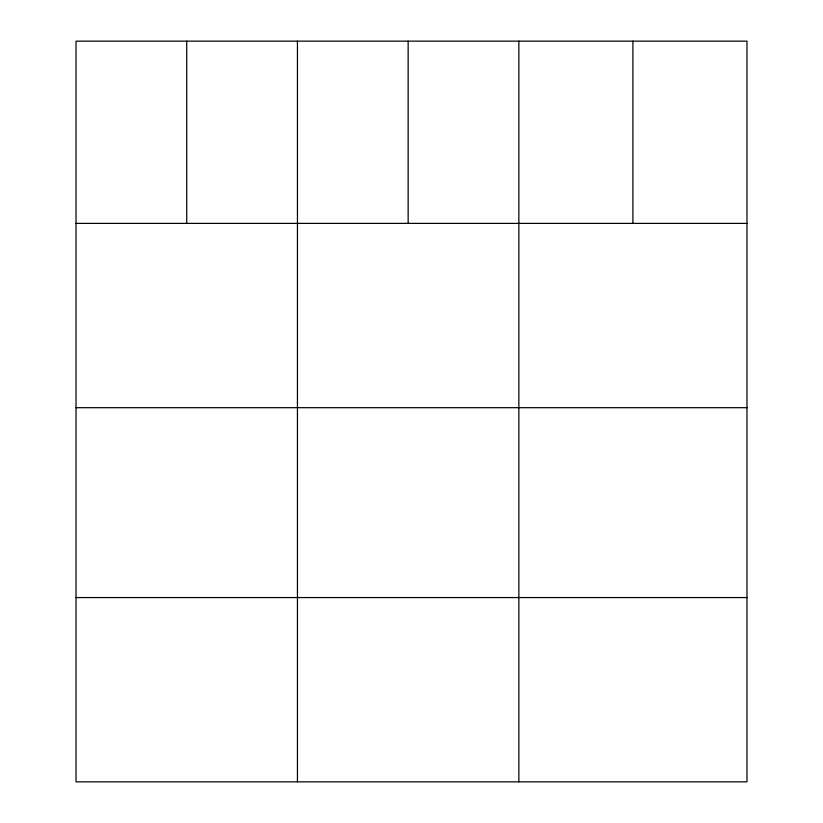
<?xml version="1.0" encoding="UTF-8"?>
<svg xmlns="http://www.w3.org/2000/svg" width="823" height="823" viewBox="0 0 823 823"><rect width="100%" height="100%" fill="white"/><g stroke="black" fill="none" stroke-linecap="round" stroke-linejoin="round"><path stroke-width="1.23" d="M746.975 223.393L746.975 781.85L76.025 781.85L76.025 41.15L746.975 41.15L746.975 223.393L76.025 223.393M76.025 407.683L746.975 407.683M76.025 597.56L746.975 597.56M632.908 41.15L632.908 223.393M518.85 41.15L518.85 781.85M408.146 41.15L408.146 223.393M297.442 41.15L297.442 781.85M186.728 41.15L186.728 223.393"/></g></svg>
